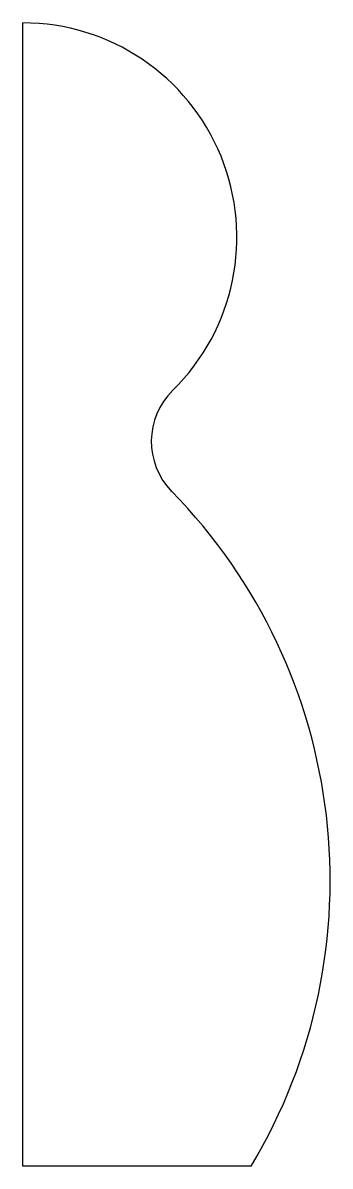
# Model space of a CAD drawing. Header units: millimetres. Extents: x 0 to 21.5, y 0 to 80.
import ezdxf

# ---------------------------------------------------------------- set-up
doc = ezdxf.new("R2010")
doc.units = ezdxf.units.MM
doc.layers.add('Sketch', color=7, linetype='CONTINUOUS')

msp = doc.modelspace()

# ---------------------------------------------------------------- linework, layer by layer
at = {"layer": 'Sketch'}
for p, q in [((0, 0), (0, 80)), ((16, 0), (0, 0))]:
    msp.add_line(p, q, dxfattribs=at)
for centre, radius, start, end in [((0, 65), 15, -45.573, 90), ((14, 50.717), 5, 134.427, -135.60378), ((-17.371, 20), 38.906, -30.93487, 44.39622)]:
    msp.add_arc(centre, radius, start, end, dxfattribs=at)

doc.saveas('drawing.dxf')
